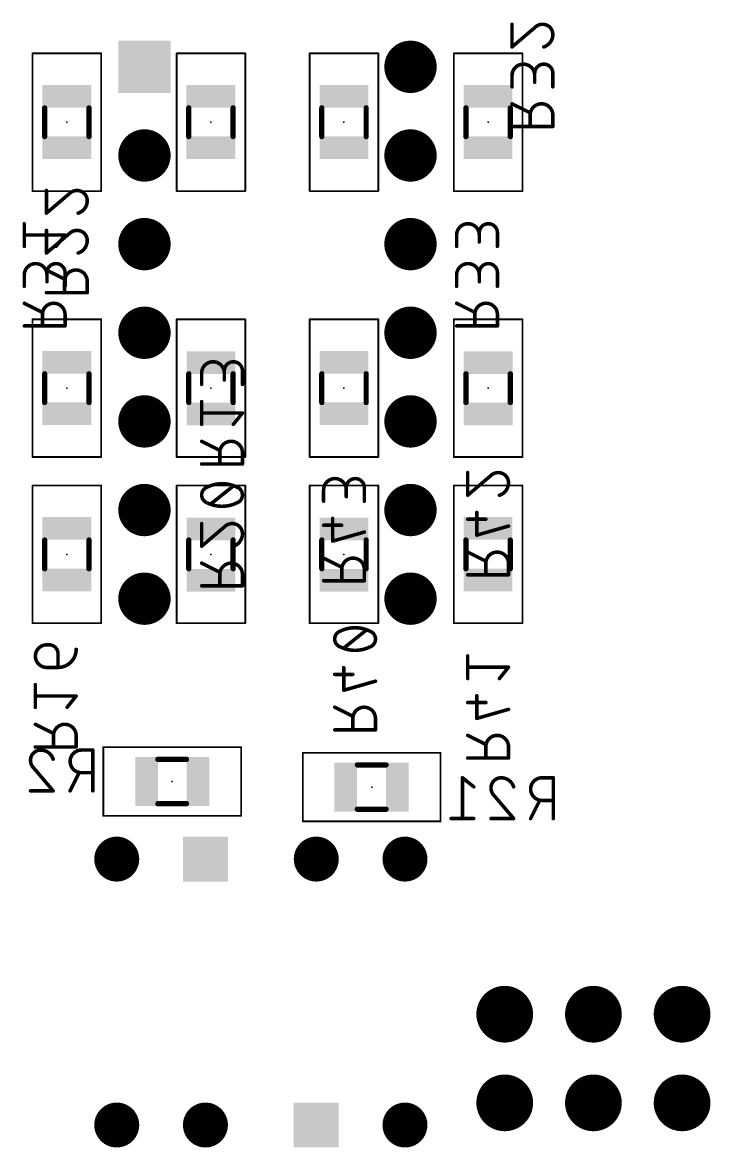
# Model space of a CAD drawing. Extents: x -2 to 136, y 0 to 100.
# Drawn here: x 67.94 to 87.65, y 29.99 to 62.23 of the extents above; entities that cross this region are included whole.
import ezdxf

# ---------------------------------------------------------------- set-up
doc = ezdxf.new("R2010")
doc.units = 0
for name, color, linetype in [('17', 110, 'CONTINUOUS'), ('24', 53, 'CONTINUOUS'), ('26', 253, 'CONTINUOUS'), ('40', 132, 'CONTINUOUS'), ('52', 253, 'CONTINUOUS')]:
    doc.layers.add(name, color=color, linetype=linetype)

# ---------------------------------------------------------------- blocks, each defined once
blk = doc.blocks.new('ROUNDP')
at = {"const_width": 0.5}
blk.add_lwpolyline([(0, -0.25, 1), (0, 0.25, 1), (0, -0.25)], format="xyb", dxfattribs=at)
blk = doc.blocks.new('SQUAREP')
blk.add_solid([(-0.5, -0.5), (0.5, -0.5), (-0.5, 0.5), (0.5, 0.5)])
blk = doc.blocks.new('RECT')
blk.add_solid([(-0.5, -0.5), (0.5, -0.5), (-0.5, 0.5), (0.5, 0.5)])

msp = doc.modelspace()

# ---------------------------------------------------------------- linework, layer by layer
at = {"layer": '24'}
for p in [(69.215, 59.3725), (73.3425, 59.3725), (77.1525, 59.3725), (81.28, 59.3725), (69.215, 51.7525), (73.3425, 51.7525), (77.1525, 51.7525), (81.28, 51.7525), (69.215, 46.99), (73.3425, 46.99), (77.1525, 46.99), (81.28, 46.99), (72.2313, 40.4813), (77.9463, 40.3225)]:
    msp.add_point(p, dxfattribs=at)
at = {"layer": '26', "const_width": 0.1016}
for points in [[(81.9658, 61.5301), (81.9658, 62.1792)], [(82.6149, 62.0818), (81.9658, 61.5301)], [(81.9658, 60.3871), (81.9658, 60.7116)], [(82.6149, 60.7766), (82.6149, 60.5169)], [(83.1342, 60.3871), (83.1342, 60.7766)], [(81.9658, 59.9006), (82.4851, 59.6409)], [(82.4851, 59.576), (82.4851, 59.2515)], [(83.1342, 59.2515), (83.1342, 59.576)], [(81.9658, 59.2515), (83.1342, 59.2515)], [(68.6308, 56.7676), (68.6308, 57.4167)], [(69.2799, 57.3193), (68.6308, 56.7676)], [(67.9958, 55.8151), (67.9958, 56.4642)], [(69.1642, 56.1396), (67.9958, 56.1396)], [(68.6308, 55.6246), (68.6308, 56.2737)], [(69.2799, 56.1763), (68.6308, 55.6246)], [(68.9046, 55.8151), (69.1642, 56.1396)], [(80.3783, 55.8151), (80.3783, 56.1396)], [(81.0274, 56.2046), (81.0274, 55.9449)], [(81.5467, 55.8151), (81.5467, 56.2046)], [(68.6308, 55.1381), (69.1501, 54.8784)], [(67.9958, 54.6721), (67.9958, 54.9966)], [(68.6449, 55.0616), (68.6449, 54.8019)], [(69.1501, 54.8135), (69.1501, 54.489)], [(69.1642, 54.6721), (69.1642, 55.0616)], [(69.7992, 54.489), (69.7992, 54.8135)], [(80.3783, 54.6721), (80.3783, 54.9966)], [(81.0274, 55.0616), (81.0274, 54.8019)], [(81.5467, 54.6721), (81.5467, 55.0616)], [(68.6308, 54.489), (69.7992, 54.489)], [(67.9958, 54.1856), (68.5151, 53.9259)], [(80.3783, 54.1856), (80.8976, 53.9259)], [(68.5151, 53.861), (68.5151, 53.5365)], [(69.1642, 53.5365), (69.1642, 53.861)], [(80.8976, 53.861), (80.8976, 53.5365)], [(81.5467, 53.5365), (81.5467, 53.861)], [(67.9958, 53.5365), (69.1642, 53.5365)], [(80.3783, 53.5365), (81.5467, 53.5365)], [(73.0758, 51.8594), (73.0758, 52.184)], [(73.7249, 52.2489), (73.7249, 51.9893)], [(74.2442, 51.8594), (74.2442, 52.2489)], [(73.0758, 50.7164), (73.0758, 51.3655)], [(74.2442, 51.041), (73.0758, 51.041)], [(73.9846, 50.7164), (74.2442, 51.041)], [(73.0758, 50.2299), (73.5951, 49.9703)], [(73.5951, 49.9054), (73.5951, 49.5808)], [(74.2442, 49.5808), (74.2442, 49.9054)], [(73.0758, 49.5808), (74.2442, 49.5808)], [(80.6958, 48.6844), (80.6958, 49.3335)], [(73.3354, 48.4318), (73.9846, 48.9511)], [(81.3449, 49.2362), (80.6958, 48.6844)], [(76.5683, 48.5126), (76.5683, 48.8371)], [(77.2174, 48.9021), (77.2174, 48.6424)], [(77.7367, 48.5126), (77.7367, 48.9021)], [(76.8279, 47.3696), (76.8279, 48.0187)], [(81.2151, 47.9958), (80.6958, 47.9958)], [(80.9554, 47.5414), (80.9554, 48.1905)], [(73.0758, 47.2239), (73.0758, 47.873)], [(73.7249, 47.7757), (73.0758, 47.2239)], [(77.0876, 47.824), (76.5683, 47.824)], [(81.8642, 47.8011), (80.9554, 47.5414)], [(77.7367, 47.6292), (76.8279, 47.3696)], [(80.6958, 47.0549), (81.2151, 46.7953)], [(73.0758, 46.7374), (73.5951, 46.4778)], [(76.5683, 46.8831), (77.0876, 46.6234)], [(81.2151, 46.7304), (81.2151, 46.4058)], [(81.8642, 46.4058), (81.8642, 46.7304)], [(73.5951, 46.4129), (73.5951, 46.0883)], [(74.2442, 46.0883), (74.2442, 46.4129)], [(77.0876, 46.5585), (77.0876, 46.234)], [(77.7367, 46.234), (77.7367, 46.5585)], [(80.6958, 46.4058), (81.8642, 46.4058)], [(73.0758, 46.0883), (74.2442, 46.0883)], [(76.5683, 46.234), (77.7367, 46.234)], [(77.1454, 44.3043), (77.7946, 44.8236)], [(68.7028, 44.3992), (68.6379, 44.3992)], [(68.9624, 43.7501), (68.9624, 44.1396)], [(80.6958, 43.4326), (80.6958, 44.0817)], [(68.6379, 43.7501), (68.9624, 43.7501)], [(77.4051, 43.5508), (76.8858, 43.5508)], [(77.1454, 43.0964), (77.1454, 43.7455)], [(81.8642, 43.7571), (80.6958, 43.7571)], [(81.6046, 43.4326), (81.8642, 43.7571)], [(68.3133, 42.6071), (68.3133, 43.2562)], [(78.0542, 43.3561), (77.1454, 43.0964)], [(69.4817, 42.9316), (68.3133, 42.9316)], [(69.2221, 42.6071), (69.4817, 42.9316)], [(80.9554, 42.2896), (80.9554, 42.9387)], [(76.8858, 42.6099), (77.4051, 42.3503)], [(81.2151, 42.744), (80.6958, 42.744)], [(81.8642, 42.5492), (80.9554, 42.2896)], [(77.4051, 42.2854), (77.4051, 41.9608)], [(78.0542, 41.9608), (78.0542, 42.2854)], [(68.3133, 42.1206), (68.8326, 41.8609)], [(76.8858, 41.9608), (78.0542, 41.9608)], [(68.8326, 41.796), (68.8326, 41.4715)], [(69.4817, 41.4715), (69.4817, 41.796)], [(80.6958, 41.8031), (81.2151, 41.5434)], [(68.3133, 41.4715), (69.4817, 41.4715)], [(69.9579, 41.383), (69.6334, 41.383)], [(69.9579, 40.2146), (69.9579, 41.383)], [(81.2151, 41.4785), (81.2151, 41.154)], [(81.8642, 41.154), (81.8642, 41.4785)], [(80.6958, 41.154), (81.8642, 41.154)], [(68.2706, 40.8637), (68.8223, 40.2146)], [(69.3088, 40.2146), (69.5685, 40.7338)], [(69.6334, 40.7338), (69.9579, 40.7338)], [(80.8687, 40.3296), (80.5441, 40.5892)], [(80.5441, 40.5892), (80.5441, 39.4208)], [(83.1473, 40.5892), (82.8227, 40.5892)], [(83.1473, 39.4208), (83.1473, 40.5892)], [(68.8223, 40.2146), (68.1732, 40.2146)], [(81.4599, 40.0699), (82.0117, 39.4208)], [(82.4982, 39.4208), (82.7578, 39.9401)], [(82.8227, 39.9401), (83.1473, 39.9401)], [(80.8687, 39.4208), (80.2195, 39.4208)], [(82.0117, 39.4208), (81.3625, 39.4208)]]:
    msp.add_lwpolyline(points, dxfattribs=at)
at = {"layer": '26'}
for points, const_width in [([(81.9912, 62.1792, 1), (81.9404, 62.1792)], 0.0508), ([(82.8421, 62.1792, 0.2053), (82.6149, 62.0818)], 0.1016), ([(83.1342, 61.8871, 0.4142), (82.8421, 62.1792)], 0.1016), ([(82.8421, 62.2046, 1), (82.8421, 62.1538)], 0.0508), ([(82.8421, 62.1538, 1), (82.8421, 62.2046)], 0.0508), ([(82.5965, 62.0994, 1), (82.6333, 62.0643)], 0.0508), ([(82.6314, 62.0625, 1), (82.5985, 62.1012)], 0.0508), ([(82.8746, 61.5301, 0.3252), (83.1342, 61.8871)], 0.1016), ([(83.1596, 61.8871, 1), (83.1088, 61.8871)], 0.0508), ([(83.1088, 61.8871, 1), (83.1596, 61.8871)], 0.0508), ([(81.9493, 61.5494, 1), (81.9823, 61.5107)], 0.0508), ([(82.8667, 61.5543, 1), (82.8824, 61.5059)], 0.0508), ([(81.9404, 61.5301, 1), (81.9912, 61.5301)], 0.0508), ([(82.6149, 60.7116, 1), (81.9658, 60.7116)], 0.1016), ([(83.1342, 60.7766, 1), (82.6149, 60.7766)], 0.1016), ([(81.9912, 60.7116, 1), (81.9404, 60.7116)], 0.0508), ([(81.9404, 60.7116, 1), (81.9912, 60.7116)], 0.0508), ([(82.6403, 60.7766, 1), (82.5895, 60.7766)], 0.0508), ([(82.5895, 60.7766, 1), (82.6403, 60.7766)], 0.0508), ([(82.5895, 60.7116, 1), (82.6403, 60.7116)], 0.0508), ([(83.1596, 60.7766, 1), (83.1088, 60.7766)], 0.0508), ([(83.1088, 60.7766, 1), (83.1596, 60.7766)], 0.0508), ([(81.9404, 60.3871, 1), (81.9912, 60.3871)], 0.0508), ([(82.5895, 60.5169, 1), (82.6403, 60.5169)], 0.0508), ([(83.1088, 60.3871, 1), (83.1596, 60.3871)], 0.0508), ([(81.9772, 59.9233, 1), (81.9544, 59.8779)], 0.0508), ([(83.1342, 59.576, 1), (82.4851, 59.576)], 0.1016), ([(82.4737, 59.6182, 1), (82.4964, 59.6636)], 0.0508), ([(82.5105, 59.576, 1), (82.4597, 59.576)], 0.0508), ([(82.4597, 59.576, 1), (82.5105, 59.576)], 0.0508), ([(83.1596, 59.576, 1), (83.1088, 59.576)], 0.0508), ([(83.1088, 59.576, 1), (83.1596, 59.576)], 0.0508), ([(81.9658, 59.2769, 1), (81.9658, 59.2261)], 0.0508), ([(82.4597, 59.2515, 1), (82.5105, 59.2515)], 0.0508), ([(83.1088, 59.2515, 1), (83.1596, 59.2515)], 0.0508), ([(83.1342, 59.2261, 1), (83.1342, 59.2769)], 0.0508), ([(68.6562, 57.4167, 1), (68.6054, 57.4167)], 0.0508), ([(69.5071, 57.4167, 0.2053), (69.2799, 57.3193)], 0.1016), ([(69.7992, 57.1246, 0.4142), (69.5071, 57.4167)], 0.1016), ([(69.5071, 57.4421, 1), (69.5071, 57.3913)], 0.0508), ([(69.5071, 57.3913, 1), (69.5071, 57.4421)], 0.0508), ([(69.2615, 57.3369, 1), (69.2983, 57.3018)], 0.0508), ([(69.2964, 57.3, 1), (69.2635, 57.3387)], 0.0508), ([(69.5396, 56.7676, 0.3252), (69.7992, 57.1246)], 0.1016), ([(69.8246, 57.1246, 1), (69.7738, 57.1246)], 0.0508), ([(69.7738, 57.1246, 1), (69.8246, 57.1246)], 0.0508), ([(68.6143, 56.7869, 1), (68.6473, 56.7482)], 0.0508), ([(68.6054, 56.7676, 1), (68.6562, 56.7676)], 0.0508), ([(69.5317, 56.7918, 1), (69.5474, 56.7434)], 0.0508), ([(68.0212, 56.4642, 1), (67.9704, 56.4642)], 0.0508), ([(81.0274, 56.1396, 1), (80.3783, 56.1396)], 0.1016), ([(81.5467, 56.2046, 1), (81.0274, 56.2046)], 0.1016), ([(67.9958, 56.165, 1), (67.9958, 56.1142)], 0.0508), ([(68.6562, 56.2737, 1), (68.6054, 56.2737)], 0.0508), ([(69.184, 56.1238, 1), (69.1444, 56.1555)], 0.0508), ([(69.1642, 56.1142, 1), (69.1642, 56.165)], 0.0508), ([(69.5071, 56.2737, 0.2053), (69.2799, 56.1763)], 0.1016), ([(69.2615, 56.1939, 1), (69.2983, 56.1588)], 0.0508), ([(69.2964, 56.157, 1), (69.2635, 56.1957)], 0.0508), ([(69.7992, 55.9816, 0.4142), (69.5071, 56.2737)], 0.1016), ([(69.5071, 56.2991, 1), (69.5071, 56.2483)], 0.0508), ([(69.5071, 56.2483, 1), (69.5071, 56.2991)], 0.0508), ([(80.4037, 56.1396, 1), (80.3529, 56.1396)], 0.0508), ([(80.3529, 56.1396, 1), (80.4037, 56.1396)], 0.0508), ([(81.0528, 56.2046, 1), (81.002, 56.2046)], 0.0508), ([(81.002, 56.2046, 1), (81.0528, 56.2046)], 0.0508), ([(81.002, 56.1396, 1), (81.0528, 56.1396)], 0.0508), ([(81.5721, 56.2046, 1), (81.5213, 56.2046)], 0.0508), ([(81.5213, 56.2046, 1), (81.5721, 56.2046)], 0.0508), ([(67.9704, 55.8151, 1), (68.0212, 55.8151)], 0.0508), ([(68.8847, 55.831, 1), (68.9244, 55.7992)], 0.0508), ([(69.5396, 55.6246, 0.3252), (69.7992, 55.9816)], 0.1016), ([(69.8246, 55.9816, 1), (69.7738, 55.9816)], 0.0508), ([(69.7738, 55.9816, 1), (69.8246, 55.9816)], 0.0508), ([(80.3529, 55.8151, 1), (80.4037, 55.8151)], 0.0508), ([(81.002, 55.9449, 1), (81.0528, 55.9449)], 0.0508), ([(81.5213, 55.8151, 1), (81.5721, 55.8151)], 0.0508), ([(68.6143, 55.6439, 1), (68.6473, 55.6052)], 0.0508), ([(68.6054, 55.6246, 1), (68.6562, 55.6246)], 0.0508), ([(69.5317, 55.6488, 1), (69.5474, 55.6004)], 0.0508), ([(68.6449, 54.9966, 1), (67.9958, 54.9966)], 0.1016), ([(68.6422, 55.1608, 1), (68.6194, 55.1154)], 0.0508), ([(69.1642, 55.0616, 1), (68.6449, 55.0616)], 0.1016), ([(69.7992, 54.8135, 1), (69.1501, 54.8135)], 0.1016), ([(81.0274, 54.9966, 1), (80.3783, 54.9966)], 0.1016), ([(81.5467, 55.0616, 1), (81.0274, 55.0616)], 0.1016), ([(68.0212, 54.9966, 1), (67.9704, 54.9966)], 0.0508), ([(67.9704, 54.9966, 1), (68.0212, 54.9966)], 0.0508), ([(68.6703, 55.0616, 1), (68.6195, 55.0616)], 0.0508), ([(68.6195, 55.0616, 1), (68.6703, 55.0616)], 0.0508), ([(68.6195, 54.9966, 1), (68.6703, 54.9966)], 0.0508), ([(68.6195, 54.8019, 1), (68.6703, 54.8019)], 0.0508), ([(69.1755, 54.8135, 1), (69.1247, 54.8135)], 0.0508), ([(69.1247, 54.8135, 1), (69.1755, 54.8135)], 0.0508), ([(69.1387, 54.8557, 1), (69.1614, 54.9011)], 0.0508), ([(69.1896, 55.0616, 1), (69.1388, 55.0616)], 0.0508), ([(69.1388, 55.0616, 1), (69.1896, 55.0616)], 0.0508), ([(69.8246, 54.8135, 1), (69.7738, 54.8135)], 0.0508), ([(69.7738, 54.8135, 1), (69.8246, 54.8135)], 0.0508), ([(80.4037, 54.9966, 1), (80.3529, 54.9966)], 0.0508), ([(80.3529, 54.9966, 1), (80.4037, 54.9966)], 0.0508), ([(81.0528, 55.0616, 1), (81.002, 55.0616)], 0.0508), ([(81.002, 55.0616, 1), (81.0528, 55.0616)], 0.0508), ([(81.002, 54.9966, 1), (81.0528, 54.9966)], 0.0508), ([(81.002, 54.8019, 1), (81.0528, 54.8019)], 0.0508), ([(81.5721, 55.0616, 1), (81.5213, 55.0616)], 0.0508), ([(81.5213, 55.0616, 1), (81.5721, 55.0616)], 0.0508), ([(67.9704, 54.6721, 1), (68.0212, 54.6721)], 0.0508), ([(68.6308, 54.5144, 1), (68.6308, 54.4636)], 0.0508), ([(69.1247, 54.489, 1), (69.1755, 54.489)], 0.0508), ([(69.1388, 54.6721, 1), (69.1896, 54.6721)], 0.0508), ([(69.7738, 54.489, 1), (69.8246, 54.489)], 0.0508), ([(69.7992, 54.4636, 1), (69.7992, 54.5144)], 0.0508), ([(80.3529, 54.6721, 1), (80.4037, 54.6721)], 0.0508), ([(81.5213, 54.6721, 1), (81.5721, 54.6721)], 0.0508), ([(68.0072, 54.2083, 1), (67.9844, 54.1629)], 0.0508), ([(69.1642, 53.861, 1), (68.5151, 53.861)], 0.1016), ([(80.3897, 54.2083, 1), (80.3669, 54.1629)], 0.0508), ([(81.5467, 53.861, 1), (80.8976, 53.861)], 0.1016), ([(68.5405, 53.861, 1), (68.4897, 53.861)], 0.0508), ([(68.4897, 53.861, 1), (68.5405, 53.861)], 0.0508), ([(68.5037, 53.9032, 1), (68.5264, 53.9486)], 0.0508), ([(69.1896, 53.861, 1), (69.1388, 53.861)], 0.0508), ([(69.1388, 53.861, 1), (69.1896, 53.861)], 0.0508), ([(80.923, 53.861, 1), (80.8722, 53.861)], 0.0508), ([(80.8722, 53.861, 1), (80.923, 53.861)], 0.0508), ([(80.8862, 53.9032, 1), (80.9089, 53.9486)], 0.0508), ([(81.5721, 53.861, 1), (81.5213, 53.861)], 0.0508), ([(81.5213, 53.861, 1), (81.5721, 53.861)], 0.0508), ([(67.9958, 53.5619, 1), (67.9958, 53.5111)], 0.0508), ([(68.4897, 53.5365, 1), (68.5405, 53.5365)], 0.0508), ([(69.1388, 53.5365, 1), (69.1896, 53.5365)], 0.0508), ([(69.1642, 53.5111, 1), (69.1642, 53.5619)], 0.0508), ([(80.3783, 53.5619, 1), (80.3783, 53.5111)], 0.0508), ([(80.8722, 53.5365, 1), (80.923, 53.5365)], 0.0508), ([(81.5213, 53.5365, 1), (81.5721, 53.5365)], 0.0508), ([(81.5467, 53.5111, 1), (81.5467, 53.5619)], 0.0508), ([(73.7249, 52.184, 1), (73.0758, 52.184)], 0.1016), ([(74.2442, 52.2489, 1), (73.7249, 52.2489)], 0.1016), ([(73.1012, 52.184, 1), (73.0504, 52.184)], 0.0508), ([(73.7503, 52.2489, 1), (73.6995, 52.2489)], 0.0508), ([(73.6995, 52.2489, 1), (73.7503, 52.2489)], 0.0508), ([(74.2696, 52.2489, 1), (74.2188, 52.2489)], 0.0508), ([(74.2188, 52.2489, 1), (74.2696, 52.2489)], 0.0508), ([(73.0504, 52.184, 1), (73.1012, 52.184)], 0.0508), ([(73.6995, 52.184, 1), (73.7503, 52.184)], 0.0508), ([(73.6995, 51.9893, 1), (73.7503, 51.9893)], 0.0508), ([(73.0504, 51.8594, 1), (73.1012, 51.8594)], 0.0508), ([(74.2188, 51.8594, 1), (74.2696, 51.8594)], 0.0508), ([(73.1012, 51.3655, 1), (73.0504, 51.3655)], 0.0508), ([(73.0758, 51.0664, 1), (73.0758, 51.0156)], 0.0508), ([(74.264, 51.0251, 1), (74.2244, 51.0569)], 0.0508), ([(74.2442, 51.0156, 1), (74.2442, 51.0664)], 0.0508), ([(73.0504, 50.7164, 1), (73.1012, 50.7164)], 0.0508), ([(73.9647, 50.7323, 1), (74.0044, 50.7006)], 0.0508), ([(73.0872, 50.2526, 1), (73.0644, 50.2072)], 0.0508), ([(74.2442, 49.9054, 1), (73.5951, 49.9054)], 0.1016), ([(73.5837, 49.9475, 1), (73.6064, 49.993)], 0.0508), ([(73.6205, 49.9054, 1), (73.5697, 49.9054)], 0.0508), ([(73.5697, 49.9054, 1), (73.6205, 49.9054)], 0.0508), ([(74.2696, 49.9054, 1), (74.2188, 49.9054)], 0.0508), ([(74.2188, 49.9054, 1), (74.2696, 49.9054)], 0.0508), ([(73.0758, 49.6062, 1), (73.0758, 49.5554)], 0.0508), ([(73.5697, 49.5808, 1), (73.6205, 49.5808)], 0.0508), ([(74.2188, 49.5808, 1), (74.2696, 49.5808)], 0.0508), ([(74.2442, 49.5554, 1), (74.2442, 49.6062)], 0.0508), ([(80.7212, 49.3335, 1), (80.6704, 49.3335)], 0.0508), ([(81.5721, 49.3335, 0.2053), (81.3449, 49.2362)], 0.1016), ([(81.8642, 49.0414, 0.4142), (81.5721, 49.3335)], 0.1016), ([(81.5721, 49.3589, 1), (81.5721, 49.3081)], 0.0508), ([(81.5721, 49.3081, 1), (81.5721, 49.3589)], 0.0508), ([(73.66, 49.016, 0.1139), (73.2381, 48.9187)], 0.1016), ([(74.0819, 48.9187, 0.1139), (73.66, 49.016)], 0.1016), ([(73.66, 49.0414, 1), (73.66, 48.9906)], 0.0508), ([(73.66, 48.9906, 1), (73.66, 49.0414)], 0.0508), ([(74.0004, 48.9313, 1), (73.9687, 48.971)], 0.0508), ([(77.2174, 48.8371, 1), (76.5683, 48.8371)], 0.1016), ([(77.7367, 48.9021, 1), (77.2174, 48.9021)], 0.1016), ([(81.3265, 49.2537, 1), (81.3633, 49.2187)], 0.0508), ([(81.3614, 49.2168, 1), (81.3285, 49.2555)], 0.0508), ([(81.6046, 48.6844, 0.3252), (81.8642, 49.0414)], 0.1016), ([(81.8896, 49.0414, 1), (81.8388, 49.0414)], 0.0508), ([(81.8388, 49.0414, 1), (81.8896, 49.0414)], 0.0508), ([(73.2381, 48.9187, 0.3205), (73.0758, 48.6915)], 0.1016), ([(73.0758, 48.6915, 0.3205), (73.2381, 48.4643)], 0.1016), ([(73.1012, 48.6915, 1), (73.0504, 48.6915)], 0.0508), ([(73.0504, 48.6915, 1), (73.1012, 48.6915)], 0.0508), ([(73.2269, 48.9415, 1), (73.2492, 48.8958)], 0.0508), ([(73.2463, 48.8946, 1), (73.2298, 48.9427)], 0.0508), ([(74.2442, 48.6915, 0.3205), (74.0819, 48.9187)], 0.1016), ([(74.0902, 48.9427, 1), (74.0737, 48.8946)], 0.0508), ([(74.0819, 48.4643, 0.3205), (74.2442, 48.6915)], 0.1016), ([(74.0708, 48.8958, 1), (74.0931, 48.9415)], 0.0508), ([(74.2696, 48.6915, 1), (74.2188, 48.6915)], 0.0508), ([(74.2188, 48.6915, 1), (74.2696, 48.6915)], 0.0508), ([(76.5937, 48.8371, 1), (76.5429, 48.8371)], 0.0508), ([(76.5429, 48.8371, 1), (76.5937, 48.8371)], 0.0508), ([(77.2428, 48.9021, 1), (77.192, 48.9021)], 0.0508), ([(77.192, 48.9021, 1), (77.2428, 48.9021)], 0.0508), ([(77.192, 48.8371, 1), (77.2428, 48.8371)], 0.0508), ([(77.7621, 48.9021, 1), (77.7113, 48.9021)], 0.0508), ([(77.7113, 48.9021, 1), (77.7621, 48.9021)], 0.0508), ([(80.6793, 48.7038, 1), (80.7123, 48.6651)], 0.0508), ([(80.6704, 48.6844, 1), (80.7212, 48.6844)], 0.0508), ([(81.5967, 48.7086, 1), (81.6124, 48.6603)], 0.0508), ([(73.2381, 48.4643, 0.1139), (73.66, 48.3669)], 0.1016), ([(73.2492, 48.4871, 1), (73.2269, 48.4415)], 0.0508), ([(73.2298, 48.4403, 1), (73.2463, 48.4883)], 0.0508), ([(73.3196, 48.4517, 1), (73.3513, 48.412)], 0.0508), ([(73.66, 48.3669, 0.1139), (74.0819, 48.4643)], 0.1016), ([(73.66, 48.3923, 1), (73.66, 48.3415)], 0.0508), ([(73.66, 48.3415, 1), (73.66, 48.3923)], 0.0508), ([(74.0737, 48.4883, 1), (74.0902, 48.4403)], 0.0508), ([(74.0931, 48.4415, 1), (74.0708, 48.4871)], 0.0508), ([(76.5429, 48.5126, 1), (76.5937, 48.5126)], 0.0508), ([(77.192, 48.6424, 1), (77.2428, 48.6424)], 0.0508), ([(77.7113, 48.5126, 1), (77.7621, 48.5126)], 0.0508), ([(76.8533, 48.0187, 1), (76.8025, 48.0187)], 0.0508), ([(80.6958, 48.0212, 1), (80.6958, 47.9704)], 0.0508), ([(80.9808, 48.1905, 1), (80.93, 48.1905)], 0.0508), ([(81.2151, 47.9704, 1), (81.2151, 48.0212)], 0.0508), ([(73.1012, 47.873, 1), (73.0504, 47.873)], 0.0508), ([(73.9521, 47.873, 0.2053), (73.7249, 47.7757)], 0.1016), ([(73.7065, 47.7932, 1), (73.7433, 47.7582)], 0.0508), ([(73.7414, 47.7563, 1), (73.7085, 47.795)], 0.0508), ([(74.2442, 47.5809, 0.4142), (73.9521, 47.873)], 0.1016), ([(73.9521, 47.8984, 1), (73.9521, 47.8476)], 0.0508), ([(73.9521, 47.8476, 1), (73.9521, 47.8984)], 0.0508), ([(76.5683, 47.8494, 1), (76.5683, 47.7986)], 0.0508), ([(77.0876, 47.7986, 1), (77.0876, 47.8494)], 0.0508), ([(81.8712, 47.7767, 1), (81.8572, 47.8255)], 0.0508), ([(73.9846, 47.2239, 0.3252), (74.2442, 47.5809)], 0.1016), ([(74.2696, 47.5809, 1), (74.2188, 47.5809)], 0.0508), ([(74.2188, 47.5809, 1), (74.2696, 47.5809)], 0.0508), ([(76.8025, 47.3696, 1), (76.8533, 47.3696)], 0.0508), ([(76.821, 47.394, 1), (76.8349, 47.3452)], 0.0508), ([(77.7437, 47.6048, 1), (77.7297, 47.6537)], 0.0508), ([(80.9485, 47.5659, 1), (80.9624, 47.517)], 0.0508), ([(80.93, 47.5414, 1), (80.9808, 47.5414)], 0.0508), ([(73.0593, 47.2433, 1), (73.0923, 47.2046)], 0.0508), ([(73.0504, 47.2239, 1), (73.1012, 47.2239)], 0.0508), ([(73.9767, 47.2481, 1), (73.9924, 47.1998)], 0.0508), ([(80.7072, 47.0776, 1), (80.6844, 47.0322)], 0.0508), ([(81.8642, 46.7304, 1), (81.2151, 46.7304)], 0.1016), ([(73.0872, 46.7601, 1), (73.0644, 46.7147)], 0.0508), ([(74.2442, 46.4129, 1), (73.5951, 46.4129)], 0.1016), ([(76.5797, 46.9058, 1), (76.5569, 46.8604)], 0.0508), ([(77.7367, 46.5585, 1), (77.0876, 46.5585)], 0.1016), ([(81.2405, 46.7304, 1), (81.1897, 46.7304)], 0.0508), ([(81.1897, 46.7304, 1), (81.2405, 46.7304)], 0.0508), ([(81.2037, 46.7725, 1), (81.2264, 46.818)], 0.0508), ([(81.8896, 46.7304, 1), (81.8388, 46.7304)], 0.0508), ([(81.8388, 46.7304, 1), (81.8896, 46.7304)], 0.0508), ([(73.6205, 46.4129, 1), (73.5697, 46.4129)], 0.0508), ([(73.5697, 46.4129, 1), (73.6205, 46.4129)], 0.0508), ([(73.5837, 46.455, 1), (73.6064, 46.5005)], 0.0508), ([(74.2696, 46.4129, 1), (74.2188, 46.4129)], 0.0508), ([(74.2188, 46.4129, 1), (74.2696, 46.4129)], 0.0508), ([(77.113, 46.5585, 1), (77.0622, 46.5585)], 0.0508), ([(77.0622, 46.5585, 1), (77.113, 46.5585)], 0.0508), ([(77.0762, 46.6007, 1), (77.0989, 46.6461)], 0.0508), ([(77.7621, 46.5585, 1), (77.7113, 46.5585)], 0.0508), ([(77.7113, 46.5585, 1), (77.7621, 46.5585)], 0.0508), ([(80.6958, 46.4312, 1), (80.6958, 46.3804)], 0.0508), ([(81.1897, 46.4058, 1), (81.2405, 46.4058)], 0.0508), ([(81.8388, 46.4058, 1), (81.8896, 46.4058)], 0.0508), ([(81.8642, 46.3804, 1), (81.8642, 46.4312)], 0.0508), ([(73.0758, 46.1137, 1), (73.0758, 46.0629)], 0.0508), ([(73.5697, 46.0883, 1), (73.6205, 46.0883)], 0.0508), ([(74.2188, 46.0883, 1), (74.2696, 46.0883)], 0.0508), ([(74.2442, 46.0629, 1), (74.2442, 46.1137)], 0.0508), ([(76.5683, 46.2594, 1), (76.5683, 46.2086)], 0.0508), ([(77.0622, 46.234, 1), (77.113, 46.234)], 0.0508), ([(77.7113, 46.234, 1), (77.7621, 46.234)], 0.0508), ([(77.7367, 46.2086, 1), (77.7367, 46.2594)], 0.0508), ([(77.0481, 44.7912, 0.3205), (76.8858, 44.564)], 0.1016), ([(77.0369, 44.814, 1), (77.0592, 44.7683)], 0.0508), ([(77.47, 44.8885, 0.1139), (77.0481, 44.7912)], 0.1016), ([(77.0563, 44.7671, 1), (77.0398, 44.8152)], 0.0508), ([(77.8919, 44.7912, 0.1139), (77.47, 44.8885)], 0.1016), ([(77.47, 44.9139, 1), (77.47, 44.8631)], 0.0508), ([(77.47, 44.8631, 1), (77.47, 44.9139)], 0.0508), ([(77.8104, 44.8038, 1), (77.7787, 44.8435)], 0.0508), ([(78.0542, 44.564, 0.3205), (77.8919, 44.7912)], 0.1016), ([(77.9002, 44.8152, 1), (77.8837, 44.7671)], 0.0508), ([(77.8808, 44.7683, 1), (77.9031, 44.814)], 0.0508), ([(76.8858, 44.564, 0.3205), (77.0481, 44.3368)], 0.1016), ([(76.9112, 44.564, 1), (76.8604, 44.564)], 0.0508), ([(76.8604, 44.564, 1), (76.9112, 44.564)], 0.0508), ([(77.8919, 44.3368, 0.3205), (78.0542, 44.564)], 0.1016), ([(78.0796, 44.564, 1), (78.0288, 44.564)], 0.0508), ([(78.0288, 44.564, 1), (78.0796, 44.564)], 0.0508), ([(68.6379, 44.3992, 1), (68.6379, 43.7501)], 0.1016), ([(68.6379, 44.4246, 1), (68.6379, 44.3738)], 0.0508), ([(68.6379, 44.3738, 1), (68.6379, 44.4246)], 0.0508), ([(68.9624, 44.1396, 0.4142), (68.7028, 44.3992)], 0.1016), ([(68.7028, 44.4246, 1), (68.7028, 44.3738)], 0.0508), ([(68.7028, 44.3738, 1), (68.7028, 44.4246)], 0.0508), ([(68.9624, 43.7501, 0.4142), (69.4817, 44.2694)], 0.1016), ([(68.9878, 44.1396, 1), (68.937, 44.1396)], 0.0508), ([(68.937, 44.1396, 1), (68.9878, 44.1396)], 0.0508), ([(69.5071, 44.2694, 1), (69.4563, 44.2694)], 0.0508), ([(77.0481, 44.3368, 0.1139), (77.47, 44.2394)], 0.1016), ([(77.0592, 44.3596, 1), (77.0369, 44.314)], 0.0508), ([(77.0398, 44.3128, 1), (77.0563, 44.3608)], 0.0508), ([(77.1296, 44.3242, 1), (77.1613, 44.2845)], 0.0508), ([(77.47, 44.2394, 0.1139), (77.8919, 44.3368)], 0.1016), ([(77.47, 44.2648, 1), (77.47, 44.214)], 0.0508), ([(77.47, 44.214, 1), (77.47, 44.2648)], 0.0508), ([(77.8837, 44.3608, 1), (77.9002, 44.3128)], 0.0508), ([(77.9031, 44.314, 1), (77.8808, 44.3596)], 0.0508), ([(80.7212, 44.0817, 1), (80.6704, 44.0817)], 0.0508), ([(68.6379, 43.7755, 1), (68.6379, 43.7247)], 0.0508), ([(68.6379, 43.7247, 1), (68.6379, 43.7755)], 0.0508), ([(68.9624, 43.7755, 1), (68.9624, 43.7247)], 0.0508), ([(68.937, 43.7501, 1), (68.9878, 43.7501)], 0.0508), ([(68.9624, 43.7247, 1), (68.9624, 43.7755)], 0.0508), ([(76.8858, 43.5762, 1), (76.8858, 43.5254)], 0.0508), ([(77.1708, 43.7455, 1), (77.12, 43.7455)], 0.0508), ([(77.4051, 43.5254, 1), (77.4051, 43.5762)], 0.0508), ([(80.6958, 43.7825, 1), (80.6958, 43.7317)], 0.0508), ([(81.884, 43.7413, 1), (81.8444, 43.773)], 0.0508), ([(81.8642, 43.7317, 1), (81.8642, 43.7825)], 0.0508), ([(68.3387, 43.2562, 1), (68.2879, 43.2562)], 0.0508), ([(78.0612, 43.3317, 1), (78.0472, 43.3805)], 0.0508), ([(80.6704, 43.4326, 1), (80.7212, 43.4326)], 0.0508), ([(81.5847, 43.4485, 1), (81.6244, 43.4167)], 0.0508), ([(68.3133, 42.957, 1), (68.3133, 42.9062)], 0.0508), ([(69.5015, 42.9158, 1), (69.4619, 42.9475)], 0.0508), ([(69.4817, 42.9062, 1), (69.4817, 42.957)], 0.0508), ([(77.1385, 43.1209, 1), (77.1524, 43.072)], 0.0508), ([(77.12, 43.0964, 1), (77.1708, 43.0964)], 0.0508), ([(80.9808, 42.9387, 1), (80.93, 42.9387)], 0.0508), ([(68.2879, 42.6071, 1), (68.3387, 42.6071)], 0.0508), ([(69.2022, 42.623, 1), (69.2419, 42.5912)], 0.0508), ([(76.8972, 42.6326, 1), (76.8744, 42.5872)], 0.0508), ([(78.0542, 42.2854, 1), (77.4051, 42.2854)], 0.1016), ([(80.6958, 42.7694, 1), (80.6958, 42.7186)], 0.0508), ([(81.2151, 42.7186, 1), (81.2151, 42.7694)], 0.0508), ([(81.8712, 42.5248, 1), (81.8572, 42.5737)], 0.0508), ([(77.4305, 42.2854, 1), (77.3797, 42.2854)], 0.0508), ([(77.3797, 42.2854, 1), (77.4305, 42.2854)], 0.0508), ([(77.3937, 42.3275, 1), (77.4164, 42.373)], 0.0508), ([(78.0796, 42.2854, 1), (78.0288, 42.2854)], 0.0508), ([(78.0288, 42.2854, 1), (78.0796, 42.2854)], 0.0508), ([(80.93, 42.2896, 1), (80.9808, 42.2896)], 0.0508), ([(80.9485, 42.314, 1), (80.9624, 42.2652)], 0.0508), ([(68.3247, 42.1433, 1), (68.3019, 42.0979)], 0.0508), ([(69.4817, 41.796, 1), (68.8326, 41.796)], 0.1016), ([(68.8212, 41.8382, 1), (68.8439, 41.8836)], 0.0508), ([(76.8858, 41.9862, 1), (76.8858, 41.9354)], 0.0508), ([(77.3797, 41.9608, 1), (77.4305, 41.9608)], 0.0508), ([(78.0288, 41.9608, 1), (78.0796, 41.9608)], 0.0508), ([(78.0542, 41.9354, 1), (78.0542, 41.9862)], 0.0508), ([(68.858, 41.796, 1), (68.8072, 41.796)], 0.0508), ([(68.8072, 41.796, 1), (68.858, 41.796)], 0.0508), ([(69.5071, 41.796, 1), (69.4563, 41.796)], 0.0508), ([(69.4563, 41.796, 1), (69.5071, 41.796)], 0.0508), ([(80.7072, 41.8258, 1), (80.6844, 41.7804)], 0.0508), ([(81.8642, 41.4785, 1), (81.2151, 41.4785)], 0.1016), ([(81.2037, 41.5207, 1), (81.2264, 41.5661)], 0.0508), ([(68.4653, 41.383, 0.4142), (68.1732, 41.0909)], 0.1016), ([(68.3133, 41.4969, 1), (68.3133, 41.4461)], 0.0508), ([(68.8223, 41.1233, 0.3252), (68.4653, 41.383)], 0.1016), ([(68.4653, 41.4083, 1), (68.4653, 41.3576)], 0.0508), ([(68.4653, 41.3576, 1), (68.4653, 41.4083)], 0.0508), ([(68.8072, 41.4715, 1), (68.858, 41.4715)], 0.0508), ([(69.6334, 41.383, 1), (69.6334, 40.7338)], 0.1016), ([(69.4563, 41.4715, 1), (69.5071, 41.4715)], 0.0508), ([(69.4817, 41.4461, 1), (69.4817, 41.4969)], 0.0508), ([(69.6334, 41.4083, 1), (69.6334, 41.3576)], 0.0508), ([(69.6334, 41.3576, 1), (69.6334, 41.4083)], 0.0508), ([(69.9834, 41.383, 1), (69.9325, 41.383)], 0.0508), ([(69.9579, 41.3576, 1), (69.9579, 41.4083)], 0.0508), ([(81.2405, 41.4785, 1), (81.1897, 41.4785)], 0.0508), ([(81.1897, 41.4785, 1), (81.2405, 41.4785)], 0.0508), ([(81.8896, 41.4785, 1), (81.8388, 41.4785)], 0.0508), ([(81.8388, 41.4785, 1), (81.8896, 41.4785)], 0.0508), ([(68.1732, 41.0909, 0.2053), (68.2706, 40.8637)], 0.1016), ([(68.1986, 41.0909, 1), (68.1478, 41.0908)], 0.0508), ([(68.1478, 41.0909, 1), (68.1986, 41.0909)], 0.0508), ([(68.7982, 41.1155, 1), (68.8465, 41.1311)], 0.0508), ([(80.6958, 41.1794, 1), (80.6958, 41.1286)], 0.0508), ([(81.1897, 41.154, 1), (81.2405, 41.154)], 0.0508), ([(81.8388, 41.154, 1), (81.8896, 41.154)], 0.0508), ([(81.8642, 41.1286, 1), (81.8642, 41.1794)], 0.0508), ([(68.2899, 40.8801, 1), (68.2512, 40.8472)], 0.0508), ([(68.2531, 40.8453, 1), (68.2881, 40.8821)], 0.0508), ([(69.5912, 40.7225, 1), (69.5458, 40.7452)], 0.0508), ([(69.6334, 40.7592, 1), (69.6334, 40.7084)], 0.0508), ([(69.6334, 40.7084, 1), (69.6334, 40.7592)], 0.0508), ([(69.9579, 40.7084, 1), (69.9579, 40.7592)], 0.0508), ([(80.56, 40.609, 1), (80.5282, 40.5694)], 0.0508), ([(80.5695, 40.5892, 1), (80.5187, 40.5892)], 0.0508), ([(81.6546, 40.5892, 0.4142), (81.3625, 40.2971)], 0.1016), ([(82.0117, 40.3296, 0.3252), (81.6546, 40.5892)], 0.1016), ([(81.6546, 40.6146, 1), (81.6546, 40.5638)], 0.0508), ([(81.6546, 40.5638, 1), (81.6546, 40.6146)], 0.0508), ([(82.8227, 40.5892, 1), (82.8227, 39.9401)], 0.1016), ([(82.8227, 40.6146, 1), (82.8227, 40.5638)], 0.0508), ([(82.8227, 40.5638, 1), (82.8227, 40.6146)], 0.0508), ([(83.1727, 40.5892, 1), (83.1219, 40.5892)], 0.0508), ([(83.1473, 40.5638, 1), (83.1473, 40.6146)], 0.0508), ([(80.8528, 40.3097, 1), (80.8845, 40.3494)], 0.0508), ([(81.3625, 40.2971, 0.2053), (81.4599, 40.0699)], 0.1016), ([(81.3879, 40.2971, 1), (81.3371, 40.2971)], 0.0508), ([(81.3371, 40.2971, 1), (81.3879, 40.2971)], 0.0508), ([(81.9875, 40.3217, 1), (82.0358, 40.3374)], 0.0508), ([(68.1732, 40.24, 1), (68.1732, 40.1892)], 0.0508), ([(68.803, 40.1981, 1), (68.8417, 40.231)], 0.0508), ([(68.8223, 40.1892, 1), (68.8223, 40.24)], 0.0508), ([(69.2861, 40.2259, 1), (69.3316, 40.2032)], 0.0508), ([(69.9325, 40.2146, 1), (69.9834, 40.2146)], 0.0508), ([(81.4793, 40.0864, 1), (81.4406, 40.0535)], 0.0508), ([(81.4424, 40.0515, 1), (81.4774, 40.0883)], 0.0508), ([(82.7805, 39.9287, 1), (82.7351, 39.9514)], 0.0508), ([(82.8227, 39.9655, 1), (82.8227, 39.9147)], 0.0508), ([(82.8227, 39.9147, 1), (82.8227, 39.9655)], 0.0508), ([(83.1473, 39.9147, 1), (83.1473, 39.9655)], 0.0508), ([(80.2195, 39.4462, 1), (80.2195, 39.3954)], 0.0508), ([(80.5187, 39.4208, 1), (80.5695, 39.4208)], 0.0508), ([(80.8687, 39.3954, 1), (80.8687, 39.4462)], 0.0508), ([(81.3625, 39.4462, 1), (81.3625, 39.3954)], 0.0508), ([(81.9923, 39.4043, 1), (82.031, 39.4373)], 0.0508), ([(82.0117, 39.3954, 1), (82.0117, 39.4462)], 0.0508), ([(82.4755, 39.4322, 1), (82.5209, 39.4094)], 0.0508), ([(83.1219, 39.4208, 1), (83.1727, 39.4208)], 0.0508)]:
    msp.add_lwpolyline(points, format="xyb", dxfattribs=dict(at, const_width=const_width))
at = {"layer": '40', "const_width": 0.0508}
for points in [[(68.232, 61.3455), (68.232, 57.3995)], [(70.198, 61.3455), (68.232, 61.3455)], [(70.198, 57.3995), (70.198, 61.3455)], [(72.3595, 61.3455), (72.3595, 57.3995)], [(74.3255, 61.3455), (72.3595, 61.3455)], [(74.3255, 57.3995), (74.3255, 61.3455)], [(76.1695, 61.3455), (76.1695, 57.3995)], [(78.1355, 61.3455), (76.1695, 61.3455)], [(78.1355, 57.3995), (78.1355, 61.3455)], [(80.297, 61.3455), (80.297, 57.3995)], [(82.263, 61.3455), (80.297, 61.3455)], [(82.263, 57.3995), (82.263, 61.3455)], [(68.232, 57.3995), (70.198, 57.3995)], [(72.3595, 57.3995), (74.3255, 57.3995)], [(76.1695, 57.3995), (78.1355, 57.3995)], [(80.297, 57.3995), (82.263, 57.3995)], [(68.232, 53.7255), (68.232, 49.7795)], [(70.198, 53.7255), (68.232, 53.7255)], [(70.198, 49.7795), (70.198, 53.7255)], [(74.3255, 53.7255), (72.3595, 53.7255)], [(72.3595, 53.7255), (72.3595, 49.7795)], [(74.3255, 49.7795), (74.3255, 53.7255)], [(76.1695, 53.7255), (76.1695, 49.7795)], [(78.1355, 53.7255), (76.1695, 53.7255)], [(78.1355, 49.7795), (78.1355, 53.7255)], [(82.263, 53.7255), (80.297, 53.7255)], [(80.297, 53.7255), (80.297, 49.7795)], [(82.263, 49.7795), (82.263, 53.7255)], [(68.232, 49.7795), (70.198, 49.7795)], [(72.3595, 49.7795), (74.3255, 49.7795)], [(76.1695, 49.7795), (78.1355, 49.7795)], [(80.297, 49.7795), (82.263, 49.7795)], [(68.232, 48.963), (68.232, 45.017)], [(70.198, 48.963), (68.232, 48.963)], [(70.198, 45.017), (70.198, 48.963)], [(74.3255, 48.963), (72.3595, 48.963)], [(72.3595, 48.963), (72.3595, 45.017)], [(74.3255, 45.017), (74.3255, 48.963)], [(78.1355, 48.963), (76.1695, 48.963)], [(76.1695, 48.963), (76.1695, 45.017)], [(78.1355, 45.017), (78.1355, 48.963)], [(80.297, 48.963), (80.297, 45.017)], [(82.263, 48.963), (80.297, 48.963)], [(82.263, 45.017), (82.263, 48.963)], [(68.232, 45.017), (70.198, 45.017)], [(72.3595, 45.017), (74.3255, 45.017)], [(76.1695, 45.017), (78.1355, 45.017)], [(80.297, 45.017), (82.263, 45.017)], [(74.2043, 41.4642), (70.2583, 41.4642)], [(70.2583, 41.4642), (70.2583, 39.4982)], [(74.2043, 39.4982), (74.2043, 41.4642)], [(79.9193, 41.3055), (75.9733, 41.3055)], [(75.9733, 41.3055), (75.9733, 39.3395)], [(79.9193, 39.3395), (79.9193, 41.3055)], [(70.2583, 39.4982), (74.2043, 39.4982)], [(75.9733, 39.3395), (79.9193, 39.3395)]]:
    msp.add_lwpolyline(points, dxfattribs=at)
at = {"layer": '40', "const_width": 0.0254}
for points in [[(68.2447, 61.3455, 1), (68.2193, 61.3455)], [(68.232, 61.3582, 1), (68.232, 61.3328)], [(70.2107, 61.3455, 1), (70.1853, 61.3455)], [(70.198, 61.3328, 1), (70.198, 61.3582)], [(72.3722, 61.3455, 1), (72.3468, 61.3455)], [(72.3595, 61.3582, 1), (72.3595, 61.3328)], [(74.3382, 61.3455, 1), (74.3128, 61.3455)], [(74.3255, 61.3328, 1), (74.3255, 61.3582)], [(76.1822, 61.3455, 1), (76.1568, 61.3455)], [(76.1695, 61.3582, 1), (76.1695, 61.3328)], [(78.1482, 61.3455, 1), (78.1228, 61.3455)], [(78.1355, 61.3328, 1), (78.1355, 61.3582)], [(80.3097, 61.3455, 1), (80.2843, 61.3455)], [(80.297, 61.3582, 1), (80.297, 61.3328)], [(82.2757, 61.3455, 1), (82.2503, 61.3455)], [(82.263, 61.3328, 1), (82.263, 61.3582)], [(68.232, 57.4122, 1), (68.232, 57.3868)], [(68.2193, 57.3995, 1), (68.2447, 57.3995)], [(70.1853, 57.3995, 1), (70.2107, 57.3995)], [(70.198, 57.3868, 1), (70.198, 57.4122)], [(72.3595, 57.4122, 1), (72.3595, 57.3868)], [(72.3468, 57.3995, 1), (72.3722, 57.3995)], [(74.3128, 57.3995, 1), (74.3382, 57.3995)], [(74.3255, 57.3868, 1), (74.3255, 57.4122)], [(76.1695, 57.4122, 1), (76.1695, 57.3868)], [(76.1568, 57.3995, 1), (76.1822, 57.3995)], [(78.1228, 57.3995, 1), (78.1482, 57.3995)], [(78.1355, 57.3868, 1), (78.1355, 57.4122)], [(80.297, 57.4122, 1), (80.297, 57.3868)], [(80.2843, 57.3995, 1), (80.3097, 57.3995)], [(82.2503, 57.3995, 1), (82.2757, 57.3995)], [(82.263, 57.3868, 1), (82.263, 57.4122)], [(68.2447, 53.7255, 1), (68.2193, 53.7255)], [(68.232, 53.7382, 1), (68.232, 53.7128)], [(70.2107, 53.7255, 1), (70.1853, 53.7255)], [(70.198, 53.7128, 1), (70.198, 53.7382)], [(72.3595, 53.7382, 1), (72.3595, 53.7128)], [(72.3722, 53.7255, 1), (72.3468, 53.7255)], [(74.3382, 53.7255, 1), (74.3128, 53.7255)], [(74.3255, 53.7128, 1), (74.3255, 53.7382)], [(76.1822, 53.7255, 1), (76.1568, 53.7255)], [(76.1695, 53.7382, 1), (76.1695, 53.7128)], [(78.1482, 53.7255, 1), (78.1228, 53.7255)], [(78.1355, 53.7128, 1), (78.1355, 53.7382)], [(80.297, 53.7382, 1), (80.297, 53.7128)], [(80.3097, 53.7255, 1), (80.2843, 53.7255)], [(82.2757, 53.7255, 1), (82.2503, 53.7255)], [(82.263, 53.7128, 1), (82.263, 53.7382)], [(68.232, 49.7922, 1), (68.232, 49.7668)], [(68.2193, 49.7795, 1), (68.2447, 49.7795)], [(70.1853, 49.7795, 1), (70.2107, 49.7795)], [(70.198, 49.7668, 1), (70.198, 49.7922)], [(72.3595, 49.7922, 1), (72.3595, 49.7668)], [(72.3468, 49.7795, 1), (72.3722, 49.7795)], [(74.3128, 49.7795, 1), (74.3382, 49.7795)], [(74.3255, 49.7668, 1), (74.3255, 49.7922)], [(76.1695, 49.7922, 1), (76.1695, 49.7668)], [(76.1568, 49.7795, 1), (76.1822, 49.7795)], [(78.1228, 49.7795, 1), (78.1482, 49.7795)], [(78.1355, 49.7668, 1), (78.1355, 49.7922)], [(80.297, 49.7922, 1), (80.297, 49.7668)], [(80.2843, 49.7795, 1), (80.3097, 49.7795)], [(82.2503, 49.7795, 1), (82.2757, 49.7795)], [(82.263, 49.7668, 1), (82.263, 49.7922)], [(68.2447, 48.963, 1), (68.2193, 48.963)], [(68.232, 48.9757, 1), (68.232, 48.9503)], [(70.2107, 48.963, 1), (70.1853, 48.963)], [(70.198, 48.9503, 1), (70.198, 48.9757)], [(72.3595, 48.9757, 1), (72.3595, 48.9503)], [(72.3722, 48.963, 1), (72.3468, 48.963)], [(74.3382, 48.963, 1), (74.3128, 48.963)], [(74.3255, 48.9503, 1), (74.3255, 48.9757)], [(76.1695, 48.9757, 1), (76.1695, 48.9503)], [(76.1822, 48.963, 1), (76.1568, 48.963)], [(78.1482, 48.963, 1), (78.1228, 48.963)], [(78.1355, 48.9503, 1), (78.1355, 48.9757)], [(80.3097, 48.963, 1), (80.2843, 48.963)], [(80.297, 48.9757, 1), (80.297, 48.9503)], [(82.2757, 48.963, 1), (82.2503, 48.963)], [(82.263, 48.9503, 1), (82.263, 48.9757)], [(68.232, 45.0297, 1), (68.232, 45.0043)], [(68.2193, 45.017, 1), (68.2447, 45.017)], [(70.1853, 45.017, 1), (70.2107, 45.017)], [(70.198, 45.0043, 1), (70.198, 45.0297)], [(72.3595, 45.0297, 1), (72.3595, 45.0043)], [(72.3468, 45.017, 1), (72.3722, 45.017)], [(74.3128, 45.017, 1), (74.3382, 45.017)], [(74.3255, 45.0043, 1), (74.3255, 45.0297)], [(76.1695, 45.0297, 1), (76.1695, 45.0043)], [(76.1568, 45.017, 1), (76.1822, 45.017)], [(78.1228, 45.017, 1), (78.1482, 45.017)], [(78.1355, 45.0043, 1), (78.1355, 45.0297)], [(80.297, 45.0297, 1), (80.297, 45.0043)], [(80.2843, 45.017, 1), (80.3097, 45.017)], [(82.2503, 45.017, 1), (82.2757, 45.017)], [(82.263, 45.0043, 1), (82.263, 45.0297)], [(70.2583, 41.477, 1), (70.2583, 41.4515)], [(70.2709, 41.4642, 1), (70.2456, 41.4642)], [(74.2169, 41.4642, 1), (74.1916, 41.4642)], [(74.2043, 41.4515, 1), (74.2043, 41.477)], [(75.9733, 41.3182, 1), (75.9733, 41.2928)], [(75.986, 41.3055, 1), (75.9606, 41.3055)], [(79.932, 41.3055, 1), (79.9066, 41.3055)], [(79.9193, 41.2928, 1), (79.9193, 41.3182)], [(70.2583, 39.511, 1), (70.2583, 39.4855)], [(70.2456, 39.4982, 1), (70.2709, 39.4982)], [(74.1916, 39.4982, 1), (74.2169, 39.4982)], [(74.2043, 39.4855, 1), (74.2043, 39.511)], [(75.9733, 39.3522, 1), (75.9733, 39.3268)], [(75.9606, 39.3395, 1), (75.986, 39.3395)], [(79.9066, 39.3395, 1), (79.932, 39.3395)], [(79.9193, 39.3268, 1), (79.9193, 39.3522)]]:
    msp.add_lwpolyline(points, format="xyb", dxfattribs=at)
at = {"layer": '52', "const_width": 0.1524}
for points in [[(68.58, 59.7825), (68.58, 58.9625)], [(69.85, 59.7825), (69.85, 58.9625)], [(72.7075, 59.7825), (72.7075, 58.9625)], [(73.9775, 59.7825), (73.9775, 58.9625)], [(76.5175, 59.7825), (76.5175, 58.9625)], [(77.7875, 59.7825), (77.7875, 58.9625)], [(80.645, 59.7825), (80.645, 58.9625)], [(81.915, 59.7825), (81.915, 58.9625)], [(68.58, 52.1625), (68.58, 51.3425)], [(69.85, 52.1625), (69.85, 51.3425)], [(72.7075, 51.3425), (72.7075, 52.1625)], [(73.9775, 51.3425), (73.9775, 52.1625)], [(76.5175, 52.1625), (76.5175, 51.3425)], [(77.7875, 52.1625), (77.7875, 51.3425)], [(80.645, 51.3425), (80.645, 52.1625)], [(81.915, 51.3425), (81.915, 52.1625)], [(68.58, 47.4), (68.58, 46.58)], [(69.85, 47.4), (69.85, 46.58)], [(72.7075, 46.58), (72.7075, 47.4)], [(73.9775, 46.58), (73.9775, 47.4)], [(76.5175, 46.58), (76.5175, 47.4)], [(77.7875, 46.58), (77.7875, 47.4)], [(80.645, 47.4), (80.645, 46.58)], [(81.915, 47.4), (81.915, 46.58)], [(72.6412, 41.1163), (71.8213, 41.1163)], [(77.5363, 40.9575), (78.3563, 40.9575)], [(72.6412, 39.8463), (71.8213, 39.8463)], [(77.5363, 39.6875), (78.3563, 39.6875)]]:
    msp.add_lwpolyline(points, dxfattribs=at)
at = {"layer": '52', "const_width": 0.0762}
for points in [[(68.6181, 59.7825, 1), (68.5419, 59.7825)], [(69.8881, 59.7825, 1), (69.8119, 59.7825)], [(72.7456, 59.7825, 1), (72.6694, 59.7825)], [(74.0156, 59.7825, 1), (73.9394, 59.7825)], [(76.5556, 59.7825, 1), (76.4794, 59.7825)], [(77.8256, 59.7825, 1), (77.7494, 59.7825)], [(80.6831, 59.7825, 1), (80.6069, 59.7825)], [(81.9531, 59.7825, 1), (81.8769, 59.7825)], [(68.5419, 58.9625, 1), (68.6181, 58.9625)], [(69.8119, 58.9625, 1), (69.8881, 58.9625)], [(72.6694, 58.9625, 1), (72.7456, 58.9625)], [(73.9394, 58.9625, 1), (74.0156, 58.9625)], [(76.4794, 58.9625, 1), (76.5556, 58.9625)], [(77.7494, 58.9625, 1), (77.8256, 58.9625)], [(80.6069, 58.9625, 1), (80.6831, 58.9625)], [(81.8769, 58.9625, 1), (81.9531, 58.9625)], [(68.6181, 52.1625, 1), (68.5419, 52.1625)], [(69.8881, 52.1625, 1), (69.8119, 52.1625)], [(72.7456, 52.1625, 1), (72.6694, 52.1625)], [(74.0156, 52.1625, 1), (73.9394, 52.1625)], [(76.5556, 52.1625, 1), (76.4794, 52.1625)], [(77.8256, 52.1625, 1), (77.7494, 52.1625)], [(80.6831, 52.1625, 1), (80.6069, 52.1625)], [(81.9531, 52.1625, 1), (81.8769, 52.1625)], [(68.5419, 51.3425, 1), (68.6181, 51.3425)], [(69.8119, 51.3425, 1), (69.8881, 51.3425)], [(72.6694, 51.3425, 1), (72.7456, 51.3425)], [(73.9394, 51.3425, 1), (74.0156, 51.3425)], [(76.4794, 51.3425, 1), (76.5556, 51.3425)], [(77.7494, 51.3425, 1), (77.8256, 51.3425)], [(80.6069, 51.3425, 1), (80.6831, 51.3425)], [(81.8769, 51.3425, 1), (81.9531, 51.3425)], [(68.6181, 47.4, 1), (68.5419, 47.4)], [(69.8881, 47.4, 1), (69.8119, 47.4)], [(72.7456, 47.4, 1), (72.6694, 47.4)], [(74.0156, 47.4, 1), (73.9394, 47.4)], [(76.5556, 47.4, 1), (76.4794, 47.4)], [(77.8256, 47.4, 1), (77.7494, 47.4)], [(80.6831, 47.4, 1), (80.6069, 47.4)], [(81.9531, 47.4, 1), (81.8769, 47.4)], [(68.5419, 46.58, 1), (68.6181, 46.58)], [(69.8119, 46.58, 1), (69.8881, 46.58)], [(72.6694, 46.58, 1), (72.7456, 46.58)], [(73.9394, 46.58, 1), (74.0156, 46.58)], [(76.4794, 46.58, 1), (76.5556, 46.58)], [(77.7494, 46.58, 1), (77.8256, 46.58)], [(80.6069, 46.58, 1), (80.6831, 46.58)], [(81.8769, 46.58, 1), (81.9531, 46.58)], [(71.8213, 41.1544, 1), (71.8213, 41.0782)], [(72.6412, 41.0782, 1), (72.6412, 41.1544)], [(77.5363, 40.9956, 1), (77.5363, 40.9194)], [(78.3563, 40.9194, 1), (78.3563, 40.9956)], [(71.8213, 39.8844, 1), (71.8213, 39.8082)], [(72.6412, 39.8082, 1), (72.6412, 39.8844)], [(77.5363, 39.7256, 1), (77.5363, 39.6494)], [(78.3563, 39.6494, 1), (78.3563, 39.7256)]]:
    msp.add_lwpolyline(points, format="xyb", dxfattribs=at)

# ---------------------------------------------------------------- block references
at = {"layer": '17', "xscale": 1.5, "yscale": 1.5}
for name, p in [('SQUAREP', (71.4375, 60.96)), ('SQUAREP', (71.4375, 60.96)), ('ROUNDP', (79.0575, 60.96)), ('ROUNDP', (79.0575, 60.96)), ('ROUNDP', (71.4375, 58.42)), ('ROUNDP', (71.4375, 58.42)), ('ROUNDP', (79.0575, 58.42)), ('ROUNDP', (79.0575, 58.42)), ('ROUNDP', (71.4375, 55.88)), ('ROUNDP', (71.4375, 55.88)), ('ROUNDP', (79.0575, 55.88)), ('ROUNDP', (79.0575, 55.88)), ('ROUNDP', (71.4375, 53.34)), ('ROUNDP', (71.4375, 53.34)), ('ROUNDP', (79.0575, 53.34)), ('ROUNDP', (79.0575, 53.34)), ('ROUNDP', (71.4375, 50.8)), ('ROUNDP', (71.4375, 50.8)), ('ROUNDP', (79.0575, 50.8)), ('ROUNDP', (79.0575, 50.8)), ('ROUNDP', (71.4375, 48.26)), ('ROUNDP', (71.4375, 48.26)), ('ROUNDP', (79.0575, 48.26)), ('ROUNDP', (79.0575, 48.26)), ('ROUNDP', (71.4375, 45.72)), ('ROUNDP', (71.4375, 45.72)), ('ROUNDP', (79.0575, 45.72)), ('ROUNDP', (79.0575, 45.72))]:
    msp.add_blockref(name, p, dxfattribs=at)
at = {"layer": '17'}
for name, p, xscale, yscale, rotation in [('ROUNDP', (70.6437, 38.2587), 1.288, 1.288, 270), ('ROUNDP', (70.6437, 38.2587), 1.288, 1.288, 270), ('SQUAREP', (73.1838, 38.2587), 1.288, 1.288, 270), ('SQUAREP', (73.1838, 38.2587), 1.288, 1.288, 270), ('ROUNDP', (76.3588, 38.2587), 1.288, 1.288, 90), ('ROUNDP', (76.3588, 38.2587), 1.288, 1.288, 90), ('ROUNDP', (78.8988, 38.2587), 1.288, 1.288, 90), ('ROUNDP', (78.8988, 38.2587), 1.288, 1.288, 90), ('ROUNDP', (81.7563, 33.8137), 1.6256, 1.6256, 90), ('ROUNDP', (81.7563, 33.8137), 1.6256, 1.6256, 90), ('ROUNDP', (84.2963, 33.8137), 1.6256, 1.6256, 90), ('ROUNDP', (84.2963, 33.8137), 1.6256, 1.6256, 90), ('ROUNDP', (86.8363, 33.8137), 1.6256, 1.6256, 90), ('ROUNDP', (86.8363, 33.8137), 1.6256, 1.6256, 90), ('ROUNDP', (81.7563, 31.2738), 1.6256, 1.6256, 90), ('ROUNDP', (81.7563, 31.2738), 1.6256, 1.6256, 90), ('ROUNDP', (84.2963, 31.2738), 1.6256, 1.6256, 90), ('ROUNDP', (84.2963, 31.2738), 1.6256, 1.6256, 90), ('ROUNDP', (86.8363, 31.2738), 1.6256, 1.6256, 90), ('ROUNDP', (86.8363, 31.2738), 1.6256, 1.6256, 90), ('ROUNDP', (70.6437, 30.6388), 1.288, 1.288, 270), ('ROUNDP', (70.6437, 30.6388), 1.288, 1.288, 270), ('ROUNDP', (73.1838, 30.6388), 1.288, 1.288, 270), ('ROUNDP', (73.1838, 30.6388), 1.288, 1.288, 270), ('SQUAREP', (76.3588, 30.6388), 1.288, 1.288, 90), ('SQUAREP', (76.3588, 30.6388), 1.288, 1.288, 90), ('ROUNDP', (78.8988, 30.6388), 1.288, 1.288, 90), ('ROUNDP', (78.8988, 30.6388), 1.288, 1.288, 90)]:
    msp.add_blockref(name, p, dxfattribs=dict(at, xscale=xscale, yscale=yscale, rotation=rotation))
at = {"layer": '52', "xscale": 0.65, "yscale": 1.4}
for p, rotation in [((69.2135, 60.1143), 270), ((73.341, 60.1143), 270), ((77.151, 60.1143), 270), ((81.2785, 60.1143), 270), ((69.2135, 58.6411), 270), ((73.341, 58.6411), 270), ((77.151, 58.6411), 270), ((81.2785, 58.6411), 270), ((69.2135, 52.4943), 270), ((73.344, 52.4839), 90), ((77.151, 52.4943), 270), ((81.2815, 52.4839), 90), ((69.2135, 51.0211), 270), ((73.344, 51.0107), 90), ((77.151, 51.0211), 270), ((81.2815, 51.0107), 90), ((69.2135, 47.7318), 270), ((73.344, 47.7214), 90), ((77.154, 47.7214), 90), ((81.2785, 47.7318), 270), ((69.2135, 46.2586), 270), ((73.344, 46.2482), 90), ((77.154, 46.2482), 90), ((81.2785, 46.2586), 270), ((71.4999, 40.4828), 180), ((72.9731, 40.4828), 180)]:
    msp.add_blockref('RECT', p, dxfattribs=dict(at, rotation=rotation))
for p in [(77.2045, 40.321), (78.6776, 40.321)]:
    msp.add_blockref('RECT', p, dxfattribs=at)

doc.saveas('drawing.dxf')
